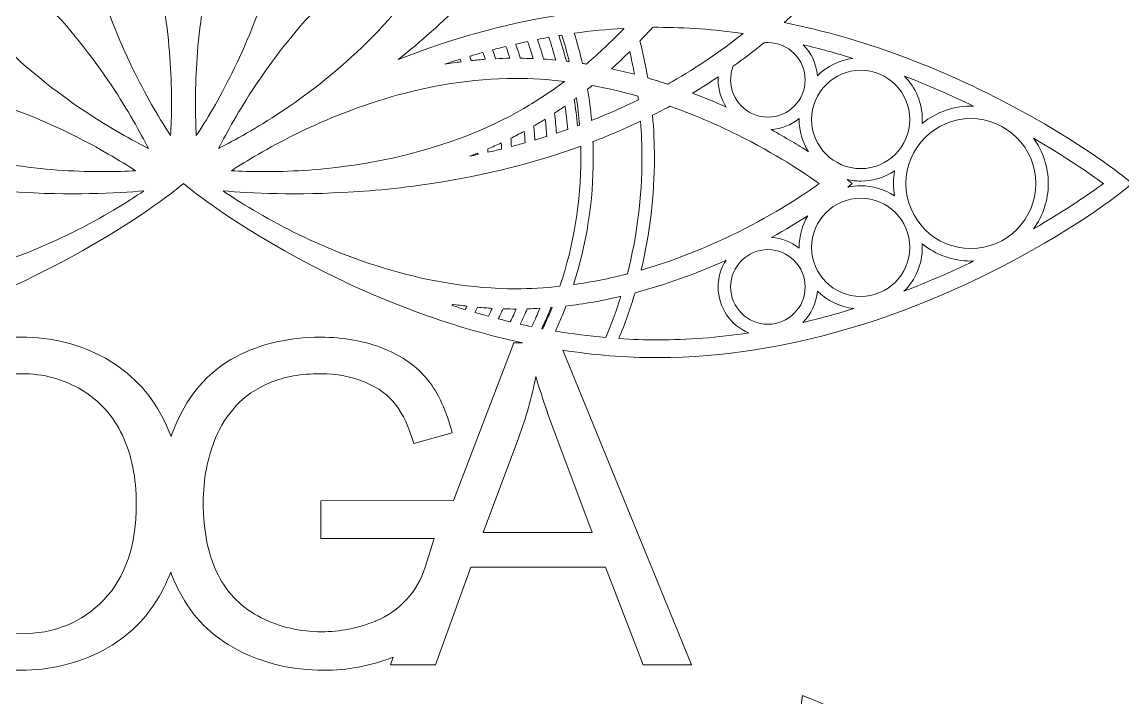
# Model space of a CAD drawing. Header units: millimetres. Extents: x -93 to 1481, y -1464 to 298.
# Drawn here: x 234.9 to 677, y -939.2 to -667.9 of the extents above; entities that cross this region are included whole.
import ezdxf

# ---------------------------------------------------------------- set-up
doc = ezdxf.new("R2010")
doc.units = ezdxf.units.MM
doc.header["$MEASUREMENT"] = 0
doc.layers.add('Layer 1', color=7, linetype='Continuous')

msp = doc.modelspace()

# ---------------------------------------------------------------- linework, layer by layer
at = {"layer": 'Layer 1', "lineweight": 0}
for points, knots in [([(677.74, -730.38), (676.88, -729.69), (656.32, -713.29), (622.82, -696.64), (602.06, -686.32), (573.57, -674.68), (540.9, -668.14), (565.92, -646.13), (584.78, -621.81), (597.59, -602.5), (618.28, -571.33), (627.88, -546.84), (628.28, -545.81), (628.28, -545.81), (629.66, -542.26), (629.66, -542.26), (629.66, -542.26), (625.9, -541.68), (625.9, -541.68), (624.81, -541.51), (598.8, -537.59), (561.46, -539.92), (538.33, -541.36), (507.84, -545.53), (476.27, -556.2), (486.93, -524.63), (491.1, -494.14), (492.55, -471.01), (494.88, -433.67), (490.95, -407.66), (490.79, -406.57), (490.79, -406.57), (490.21, -402.81), (490.21, -402.81), (490.21, -402.81), (486.66, -404.19), (486.66, -404.19), (485.63, -404.58), (461.14, -414.19), (429.97, -434.88), (410.66, -447.69), (386.34, -466.55), (364.33, -491.57), (357.78, -458.9), (346.15, -430.41), (335.83, -409.65), (319.18, -376.15), (302.78, -355.59), (302.09, -354.73), (302.09, -354.73), (299.71, -351.76), (299.71, -351.76), (299.71, -351.76), (297.32, -354.73), (297.32, -354.73), (296.63, -355.59), (280.23, -376.15), (263.58, -409.65), (253.26, -430.41), (241.63, -458.9), (235.08, -491.57), (213.07, -466.55), (188.75, -447.69), (169.44, -434.88), (138.27, -414.19), (113.78, -404.58), (112.75, -404.19), (112.75, -404.19), (109.21, -402.81), (109.21, -402.81), (109.21, -402.81), (108.62, -406.57), (108.62, -406.57), (108.46, -407.66), (104.53, -433.67), (106.86, -471.01), (108.31, -494.14), (112.48, -524.63), (123.14, -556.2), (91.57, -545.53), (61.08, -541.36), (37.95, -539.92), (0.61, -537.59), (-25.4, -541.51), (-26.49, -541.68), (-26.49, -541.68), (-30.25, -542.26), (-30.25, -542.26), (-30.25, -542.26), (-28.87, -545.81), (-28.87, -545.81), (-28.47, -546.84), (-18.87, -571.33), (1.82, -602.5), (14.64, -621.81), (33.49, -646.13), (58.51, -668.14), (25.84, -674.68), (-2.65, -686.32), (-23.41, -696.64), (-56.91, -713.29), (-77.47, -729.69), (-78.33, -730.38), (-78.33, -730.38), (-81.29, -732.76), (-81.29, -732.76), (-81.29, -732.76), (-78.33, -735.15), (-78.33, -735.15), (-77.47, -735.84), (-56.91, -752.24), (-23.41, -768.89), (5.66, -783.34), (49.9, -800.39), (99.55, -802.4), (99.55, -802.4), (145.49, -871.11), (145.49, -871.11), (145.49, -871.11), (145.49, -925.85), (145.49, -925.85), (145.49, -925.85), (162.59, -925.85), (162.59, -925.85), (162.59, -925.85), (162.59, -871.11), (162.59, -871.11), (162.59, -871.11), (169.47, -861.17), (169.47, -861.17), (169.46, -861.75), (169.46, -862.33), (169.46, -862.91), (169.46, -874.25), (172.05, -885.01), (177.23, -895.17), (182.42, -905.34), (190.05, -913.36), (200.11, -919.24), (210.17, -925.11), (221.59, -928.05), (234.38, -928.05), (246.17, -928.05), (257.16, -925.39), (267.34, -920.08), (277.53, -914.76), (285.4, -906.93), (290.96, -896.58), (292.34, -894.02), (293.55, -891.37), (294.58, -888.63), (295.55, -891.26), (296.68, -893.83), (297.96, -896.32), (303.25, -906.6), (311.08, -914.46), (321.45, -919.9), (331.82, -925.34), (343.35, -928.05), (356.05, -928.05), (365.45, -928.05), (374.62, -926.36), (383.55, -922.98), (383.69, -922.93), (383.81, -922.87), (383.95, -922.82), (383.95, -922.82), (382.79, -925.85), (382.79, -925.85), (382.79, -925.85), (400.95, -925.85), (400.95, -925.85), (400.95, -925.85), (415.14, -886.71), (415.14, -886.71), (415.14, -886.71), (469.17, -886.71), (469.17, -886.71), (469.17, -886.71), (484.24, -925.85), (484.24, -925.85), (484.24, -925.85), (503.72, -925.85), (503.72, -925.85), (503.72, -925.85), (452.06, -799.62), (452.06, -799.62), (464.34, -801.5), (477.11, -802.6), (490.21, -802.6), (543.75, -802.6), (591.88, -784.27), (622.82, -768.89), (656.32, -752.24), (676.88, -735.84), (677.74, -735.15), (677.74, -735.15), (680.7, -732.76), (680.7, -732.76), (680.7, -732.76), (677.74, -730.38), (677.74, -730.38)], [0, 0, 0, 0, 1, 1, 1, 2, 2, 2, 3, 3, 3, 4, 4, 4, 5, 5, 5, 6, 6, 6, 7, 7, 7, 8, 8, 8, 9, 9, 9, 10, 10, 10, 11, 11, 11, 12, 12, 12, 13, 13, 13, 14, 14, 14, 15, 15, 15, 16, 16, 16, 17, 17, 17, 18, 18, 18, 19, 19, 19, 20, 20, 20, 21, 21, 21, 22, 22, 22, 23, 23, 23, 24, 24, 24, 25, 25, 25, 26, 26, 26, 27, 27, 27, 28, 28, 28, 29, 29, 29, 30, 30, 30, 31, 31, 31, 32, 32, 32, 33, 33, 33, 34, 34, 34, 35, 35, 35, 36, 36, 36, 37, 37, 37, 38, 38, 38, 39, 39, 39, 40, 40, 40, 41, 41, 41, 42, 42, 42, 43, 43, 43, 44, 44, 44, 45, 45, 45, 46, 46, 46, 47, 47, 47, 48, 48, 48, 49, 49, 49, 50, 50, 50, 51, 51, 51, 52, 52, 52, 53, 53, 53, 54, 54, 54, 55, 55, 55, 56, 56, 56, 57, 57, 57, 58, 58, 58, 59, 59, 59, 60, 60, 60, 61, 61, 61, 62, 62, 62, 63, 63, 63, 64, 64, 64, 65, 65, 65, 66, 66, 66, 67, 67, 67, 67]), ([(258.69, -579.7), (262.69, -585.05), (266.33, -590.54), (269.51, -596.06), (287.43, -627.1), (292.94, -661.25), (294.4, -684.44), (295.14, -696.18), (294.94, -706.35), (294.55, -713.53), (290.63, -707.5), (285.36, -698.8), (280.14, -688.26), (269.81, -667.45), (257.5, -635.12), (257.5, -599.28), (257.5, -592.91), (257.9, -586.34), (258.69, -579.7)], [0, 0, 0, 0, 1, 1, 1, 2, 2, 2, 3, 3, 3, 4, 4, 4, 5, 5, 5, 6, 6, 6, 6]), ([(305.01, -684.44), (306.47, -661.25), (311.98, -627.1), (329.9, -596.06), (333.08, -590.54), (336.72, -585.05), (340.72, -579.7), (341.51, -586.34), (341.91, -592.91), (341.91, -599.28), (341.91, -635.12), (329.6, -667.45), (319.27, -688.26), (314.05, -698.8), (308.78, -707.5), (304.86, -713.53), (304.47, -706.35), (304.27, -696.18), (305.01, -684.44)], [0, 0, 0, 0, 1, 1, 1, 2, 2, 2, 3, 3, 3, 4, 4, 4, 5, 5, 5, 6, 6, 6, 6]), ([(260.51, -704.01), (241.16, -691.15), (214.33, -669.3), (196.41, -638.27), (193.23, -632.75), (190.29, -626.86), (187.66, -620.71), (193.8, -623.35), (199.69, -626.29), (205.21, -629.47), (236.25, -647.39), (258.09, -674.22), (270.95, -693.57), (277.46, -703.36), (282.36, -712.27), (285.62, -718.68), (279.21, -715.42), (270.3, -710.52), (260.51, -704.01)], [0, 0, 0, 0, 1, 1, 1, 2, 2, 2, 3, 3, 3, 4, 4, 4, 5, 5, 5, 6, 6, 6, 6]), ([(394.2, -629.47), (399.72, -626.29), (405.61, -623.35), (411.75, -620.71), (409.12, -626.85), (406.18, -632.75), (403, -638.27), (385.08, -669.3), (358.25, -691.15), (338.9, -704.01), (329.11, -710.52), (320.2, -715.42), (313.79, -718.68), (317.05, -712.27), (321.95, -703.36), (328.46, -693.57), (341.32, -674.22), (363.16, -647.39), (394.2, -629.47)], [0, 0, 0, 0, 1, 1, 1, 2, 2, 2, 3, 3, 3, 4, 4, 4, 5, 5, 5, 6, 6, 6, 6]), ([(433.93, -635.66), (438.81, -643.28), (443.07, -651.38), (446.62, -659.76), (447.39, -661.6), (448.15, -663.49), (448.88, -665.41), (428.17, -668.82), (407.03, -674.72), (385.94, -682.98), (404.23, -668.36), (420.34, -652.48), (433.93, -635.66)], [0, 0, 0, 0, 1, 1, 1, 2, 2, 2, 3, 3, 3, 4, 4, 4, 4]), ([(476.5, -670.63), (471.65, -675.69), (466.61, -680.44), (461.5, -684.78), (460.98, -684.7), (460.46, -684.62), (459.93, -684.54), (458.99, -680.48), (457.87, -676.42), (456.61, -672.44), (463.24, -671.51), (469.9, -670.85), (476.45, -670.47), (476.46, -670.52), (476.48, -670.58), (476.5, -670.63)], [0, 0, 0, 0, 1, 1, 1, 2, 2, 2, 3, 3, 3, 4, 4, 4, 5, 5, 5, 5]), ([(488.07, -670.06), (488.78, -670.05), (489.49, -670.05), (490.21, -670.05), (501.34, -670.05), (512.85, -670.88), (524.47, -672.54), (515.24, -679.78), (505.68, -686.26), (496.04, -691.83), (495.42, -692.18), (494.81, -692.53), (494.19, -692.88), (491.52, -692), (488.82, -691.16), (486.14, -690.38), (485.3, -685.4), (484.25, -680.42), (483.02, -675.56), (484.76, -673.72), (486.46, -671.88), (488.07, -670.06)], [0, 0, 0, 0, 1, 1, 1, 2, 2, 2, 3, 3, 3, 4, 4, 4, 5, 5, 5, 6, 6, 6, 7, 7, 7, 7]), ([(440.09, -682.59), (438.38, -682.52), (436.67, -682.47), (434.97, -682.45), (434.4, -680.56), (433.78, -678.66), (433.12, -676.79), (434.72, -676.42), (436.32, -676.07), (437.9, -675.73), (438.69, -678), (439.42, -680.3), (440.09, -682.59)], [0, 0, 0, 0, 1, 1, 1, 2, 2, 2, 3, 3, 3, 4, 4, 4, 4]), ([(449.19, -683.21), (447.56, -683.05), (445.93, -682.92), (444.31, -682.81), (443.58, -680.19), (442.75, -677.54), (441.86, -674.92), (443.37, -674.63), (444.9, -674.34), (446.43, -674.07), (447.44, -677.06), (448.36, -680.13), (449.19, -683.21)], [0, 0, 0, 0, 1, 1, 1, 2, 2, 2, 3, 3, 3, 4, 4, 4, 4]), ([(454.61, -683.8), (454.22, -683.75), (453.83, -683.7), (453.45, -683.66), (452.56, -680.22), (451.54, -676.77), (450.41, -673.38), (450.81, -673.32), (451.21, -673.25), (451.6, -673.19), (452.72, -676.68), (453.73, -680.24), (454.61, -683.8)], [0, 0, 0, 0, 1, 1, 1, 2, 2, 2, 3, 3, 3, 4, 4, 4, 4]), ([(534.38, -706.11), (526.13, -706.11), (519.42, -699.4), (519.42, -691.15), (519.42, -689.27), (519.77, -687.44), (520.45, -685.7), (524.61, -682.72), (528.77, -679.55), (532.81, -676.27), (533.36, -676.21), (533.87, -676.19), (534.38, -676.19), (542.64, -676.19), (549.35, -682.9), (549.35, -691.15), (549.35, -699.4), (542.64, -706.11), (534.38, -706.11)], [0, 0, 0, 0, 1, 1, 1, 2, 2, 2, 3, 3, 3, 4, 4, 4, 5, 5, 5, 6, 6, 6, 6]), ([(419.96, -680.14), (420.28, -681.03), (420.6, -681.96), (420.91, -682.89), (419.04, -683.03), (417.15, -683.2), (415.26, -683.39), (415.06, -682.82), (414.86, -682.24), (414.65, -681.67), (416.39, -681.15), (418.17, -680.63), (419.96, -680.14)], [0, 0, 0, 0, 1, 1, 1, 2, 2, 2, 3, 3, 3, 4, 4, 4, 4]), ([(429.21, -677.72), (429.76, -679.29), (430.29, -680.88), (430.79, -682.46), (428.88, -682.49), (426.95, -682.55), (425.04, -682.64), (424.65, -681.43), (424.24, -680.24), (423.83, -679.09), (425.65, -678.6), (427.45, -678.14), (429.21, -677.72)], [0, 0, 0, 0, 1, 1, 1, 2, 2, 2, 3, 3, 3, 4, 4, 4, 4]), ([(478.9, -679.78), (479.61, -682.8), (480.25, -685.85), (480.8, -688.9), (477.74, -688.09), (474.67, -687.35), (471.63, -686.7), (474.07, -684.49), (476.5, -682.17), (478.9, -679.78)], [0, 0, 0, 0, 1, 1, 1, 2, 2, 2, 3, 3, 3, 3]), ([(554.28, -689.46), (553.88, -684.75), (551.84, -680.39), (548.54, -677.08), (555.14, -678.63), (561.83, -680.45), (568.5, -682.5), (563.13, -683.19), (558.14, -685.62), (554.28, -689.46)], [0, 0, 0, 0, 1, 1, 1, 2, 2, 2, 3, 3, 3, 3]), ([(411.19, -683.87), (409.03, -684.15), (406.86, -684.46), (404.68, -684.82), (406.73, -684.13), (408.77, -683.47), (410.81, -682.83), (410.94, -683.18), (411.06, -683.52), (411.19, -683.87)], [0, 0, 0, 0, 1, 1, 1, 2, 2, 2, 3, 3, 3, 3]), ([(571.66, -726.75), (560.79, -726.75), (551.94, -717.9), (551.94, -707.02), (551.94, -696.15), (560.79, -687.3), (571.66, -687.3), (582.54, -687.3), (591.39, -696.15), (591.39, -707.02), (591.39, -717.9), (582.54, -726.75), (571.66, -726.75)], [0, 0, 0, 0, 1, 1, 1, 2, 2, 2, 3, 3, 3, 4, 4, 4, 4]), ([(596.33, -708.64), (596.37, -708.1), (596.39, -707.56), (596.39, -707.02), (596.39, -700.46), (593.75, -694.24), (589.24, -689.66), (598.59, -693.24), (607.9, -697.28), (617, -701.71), (609.44, -701.44), (602.15, -703.91), (596.33, -708.64)], [0, 0, 0, 0, 1, 1, 1, 2, 2, 2, 3, 3, 3, 4, 4, 4, 4]), ([(166.22, -690.56), (202.06, -690.56), (234.39, -702.87), (255.2, -713.2), (265.74, -718.42), (274.44, -723.68), (280.47, -727.61), (273.29, -727.99), (263.12, -728.2), (251.38, -727.46), (228.2, -726), (194.04, -720.49), (163, -702.57), (157.49, -699.39), (151.99, -695.75), (146.64, -691.75), (153.28, -690.96), (159.85, -690.56), (166.22, -690.56)], [0, 0, 0, 0, 1, 1, 1, 2, 2, 2, 3, 3, 3, 4, 4, 4, 5, 5, 5, 6, 6, 6, 6]), ([(344.21, -713.2), (365.02, -702.87), (397.35, -690.56), (433.19, -690.56), (439.56, -690.56), (446.13, -690.96), (452.77, -691.75), (447.42, -695.75), (441.92, -699.39), (436.41, -702.57), (405.37, -720.49), (371.21, -726), (348.03, -727.46), (336.29, -728.2), (326.12, -727.99), (318.94, -727.61), (324.97, -723.68), (333.67, -718.42), (344.21, -713.2)], [0, 0, 0, 0, 1, 1, 1, 2, 2, 2, 3, 3, 3, 4, 4, 4, 5, 5, 5, 6, 6, 6, 6]), ([(482.37, -699.11), (476.34, -702.09), (470.03, -704.87), (463.6, -707.41), (463.23, -703.22), (462.69, -699.01), (462, -694.88), (462.63, -694.38), (463.23, -693.89), (463.81, -693.42), (469.85, -694.52), (476.02, -695.95), (482.19, -697.69), (482.25, -698.17), (482.31, -698.64), (482.37, -699.11)], [0, 0, 0, 0, 1, 1, 1, 2, 2, 2, 3, 3, 3, 4, 4, 4, 5, 5, 5, 5]), ([(517.69, -702.09), (513.22, -700.07), (508.69, -698.18), (504.16, -696.44), (507.61, -694.36), (511.06, -692.16), (514.47, -689.86), (514.44, -690.29), (514.42, -690.72), (514.42, -691.15), (514.42, -695.1), (515.56, -698.87), (517.69, -702.09)], [0, 0, 0, 0, 1, 1, 1, 2, 2, 2, 3, 3, 3, 4, 4, 4, 4]), ([(457.49, -698.36), (458.03, -701.97), (458.45, -705.63), (458.74, -709.28), (458.46, -709.38), (458.18, -709.49), (457.89, -709.59), (457.59, -706.06), (457.16, -702.5), (456.61, -699), (456.91, -698.78), (457.2, -698.57), (457.49, -698.36)], [0, 0, 0, 0, 1, 1, 1, 2, 2, 2, 3, 3, 3, 4, 4, 4, 4]), ([(452.96, -701.63), (453.4, -704.74), (453.74, -707.88), (453.99, -710.99), (452.47, -711.53), (450.96, -712.05), (449.5, -712.53), (449.3, -709.87), (449.03, -707.18), (448.7, -704.52), (450.12, -703.58), (451.55, -702.61), (452.96, -701.63)], [0, 0, 0, 0, 1, 1, 1, 2, 2, 2, 3, 3, 3, 4, 4, 4, 4]), ([(488.82, -722.43), (488.82, -716.75), (488.56, -711.01), (488.06, -705.35), (490.43, -704.16), (492.75, -702.94), (494.98, -701.73), (504.14, -704.93), (513.28, -708.79), (522.17, -713.2), (537.49, -720.8), (548.96, -728.44), (555, -732.76), (548.96, -737.09), (537.49, -744.73), (522.17, -752.33), (509.48, -758.63), (496.47, -763.72), (483.47, -767.47), (487.02, -752.84), (488.82, -737.7), (488.82, -722.43)], [0, 0, 0, 0, 1, 1, 1, 2, 2, 2, 3, 3, 3, 4, 4, 4, 5, 5, 5, 6, 6, 6, 7, 7, 7, 7]), ([(445.58, -713.8), (443.99, -714.3), (442.39, -714.79), (440.8, -715.27), (440.69, -713.4), (440.55, -711.52), (440.36, -709.66), (440.4, -709.64), (440.43, -709.62), (440.47, -709.6), (441.95, -708.75), (443.43, -707.86), (444.96, -706.91), (445.22, -709.22), (445.43, -711.53), (445.58, -713.8)], [0, 0, 0, 0, 1, 1, 1, 2, 2, 2, 3, 3, 3, 4, 4, 4, 5, 5, 5, 5]), ([(550.63, -719.98), (546.55, -717.37), (541.5, -714.3), (535.63, -711.07), (539.8, -710.82), (543.72, -709.28), (546.94, -706.66), (546.94, -706.78), (546.94, -706.9), (546.94, -707.02), (546.94, -711.63), (548.24, -716.12), (550.63, -719.98)], [0, 0, 0, 0, 1, 1, 1, 2, 2, 2, 3, 3, 3, 4, 4, 4, 4]), ([(641.96, -732.76), (641.96, -747.14), (630.26, -758.84), (615.89, -758.84), (601.51, -758.84), (589.81, -747.14), (589.81, -732.76), (589.81, -718.39), (601.51, -706.69), (615.89, -706.69), (630.26, -706.69), (641.96, -718.39), (641.96, -732.76)], [0, 0, 0, 0, 1, 1, 1, 2, 2, 2, 3, 3, 3, 4, 4, 4, 4]), ([(464.27, -722.43), (464.27, -720.31), (464.23, -718.12), (464.14, -715.92), (470.68, -713.41), (477.1, -710.65), (483.25, -707.72), (483.62, -712.59), (483.82, -717.53), (483.82, -722.43), (483.82, -738.24), (481.84, -753.9), (477.94, -768.99), (470.69, -770.87), (463.44, -772.32), (456.33, -773.31), (461.6, -756.96), (464.27, -739.85), (464.27, -722.43)], [0, 0, 0, 0, 1, 1, 1, 2, 2, 2, 3, 3, 3, 4, 4, 4, 5, 5, 5, 6, 6, 6, 6]), ([(436.85, -716.41), (435.07, -716.91), (433.24, -717.41), (431.39, -717.89), (431.35, -716.81), (431.29, -715.7), (431.21, -714.57), (433.01, -713.67), (434.79, -712.74), (436.54, -711.8), (436.67, -713.34), (436.77, -714.88), (436.85, -716.41)], [0, 0, 0, 0, 1, 1, 1, 2, 2, 2, 3, 3, 3, 4, 4, 4, 4]), ([(646.96, -732.76), (646.96, -726.2), (644.85, -719.81), (641.03, -714.54), (654.13, -722.17), (663.77, -728.87), (669.09, -732.76), (663.77, -736.66), (654.14, -743.35), (641.03, -750.98), (644.85, -745.72), (646.96, -739.33), (646.96, -732.76)], [0, 0, 0, 0, 1, 1, 1, 2, 2, 2, 3, 3, 3, 4, 4, 4, 4]), ([(137.35, -716.7), (141.09, -718.11), (144.94, -719.45), (148.82, -720.72), (148.82, -720.72), (148.81, -721.18), (148.81, -721.18), (148.81, -721.18), (149.84, -721.65), (149.84, -721.65), (150.02, -721.74), (150.21, -721.83), (150.39, -721.91), (150.39, -721.91), (150.86, -722.12), (150.86, -722.12), (150.86, -722.12), (151.31, -721.87), (151.31, -721.87), (151.44, -721.79), (151.58, -721.72), (151.74, -721.66), (176.64, -729.5), (203.45, -734.36), (231.45, -736.11), (254.27, -737.53), (272.96, -736.6), (283.83, -735.69), (277.1, -740.25), (267.35, -746.3), (255.2, -752.33), (234.39, -762.66), (202.06, -774.97), (166.22, -774.97), (159.51, -774.97), (152.56, -774.52), (145.56, -773.64), (140.04, -757.22), (137.24, -739.99), (137.24, -722.43), (137.24, -720.56), (137.28, -718.64), (137.35, -716.7)], [0, 0, 0, 0, 1, 1, 1, 2, 2, 2, 3, 3, 3, 4, 4, 4, 5, 5, 5, 6, 6, 6, 7, 7, 7, 8, 8, 8, 9, 9, 9, 10, 10, 10, 11, 11, 11, 12, 12, 12, 13, 13, 13, 14, 14, 14, 14]), ([(367.96, -736.11), (390.41, -734.7), (424.34, -730.38), (459.2, -717.76), (459.25, -719.32), (459.27, -720.88), (459.27, -722.43), (459.27, -740.12), (456.43, -757.46), (450.84, -773.99), (444.85, -774.64), (438.92, -774.97), (433.19, -774.97), (397.35, -774.97), (365.02, -762.66), (344.21, -752.33), (332.06, -746.3), (322.31, -740.25), (315.58, -735.69), (326.45, -736.6), (345.14, -737.53), (367.96, -736.11)], [0, 0, 0, 0, 1, 1, 1, 2, 2, 2, 3, 3, 3, 4, 4, 4, 5, 5, 5, 6, 6, 6, 7, 7, 7, 7]), ([(417.95, -720.49), (417.95, -720.69), (417.96, -720.89), (417.96, -721.09), (416.84, -721.33), (415.72, -721.57), (414.59, -721.8), (415.72, -721.37), (416.84, -720.94), (417.95, -720.49)], [0, 0, 0, 0, 1, 1, 1, 2, 2, 2, 3, 3, 3, 3]), ([(427.43, -718.9), (425.61, -719.36), (423.77, -719.79), (421.94, -720.21), (421.93, -719.75), (421.92, -719.3), (421.9, -718.86), (423.71, -718.09), (425.53, -717.28), (427.31, -716.44), (427.36, -717.28), (427.4, -718.1), (427.43, -718.9)], [0, 0, 0, 0, 1, 1, 1, 2, 2, 2, 3, 3, 3, 4, 4, 4, 4]), ([(585.21, -737.68), (581.2, -735.06), (576.48, -733.63), (571.66, -733.63), (569.91, -733.63), (568.19, -733.81), (566.52, -734.17), (566.52, -734.17), (568.27, -732.76), (568.27, -732.76), (568.27, -732.76), (566.26, -731.15), (566.26, -731.15), (568.03, -731.55), (569.84, -731.75), (571.66, -731.75), (576.49, -731.75), (581.22, -730.32), (585.23, -727.68), (584.95, -729.36), (584.81, -731.06), (584.81, -732.76), (584.81, -734.41), (584.94, -736.06), (585.21, -737.68)], [0, 0, 0, 0, 1, 1, 1, 2, 2, 2, 3, 3, 3, 4, 4, 4, 5, 5, 5, 6, 6, 6, 7, 7, 7, 8, 8, 8, 8]), ([(408.11, -859.92), (408.11, -859.92), (354.81, -860), (354.81, -860), (354.81, -860), (354.81, -875.16), (354.81, -875.16), (354.81, -875.16), (400.36, -875.16), (400.36, -875.16), (400.36, -875.16), (396.74, -886.71), (396.74, -886.71), (393.67, -896.47), (386.45, -904.41), (376.97, -908.27), (376.9, -908.29), (376.83, -908.32), (376.76, -908.35), (369.71, -911.2), (362.48, -912.63), (355.08, -912.63), (346.56, -912.63), (338.51, -910.75), (330.93, -906.99), (323.34, -903.23), (317.57, -897.47), (313.6, -889.71), (309.64, -881.95), (307.65, -872.32), (307.65, -860.8), (307.65, -851.45), (309.3, -842.79), (312.59, -834.79), (314.53, -830.15), (317.25, -825.89), (320.74, -822.01), (324.24, -818.13), (328.84, -815.01), (334.54, -812.62), (340.24, -810.25), (347, -809.06), (354.81, -809.06), (361.34, -809.06), (367.27, -810.19), (372.62, -812.45), (377.97, -814.71), (382.08, -817.72), (384.96, -821.48), (387.84, -825.25), (390.25, -830.42), (392.19, -837), (392.19, -837), (407.61, -832.77), (407.61, -832.77), (405.38, -824.07), (402.12, -817.02), (397.83, -811.61), (393.54, -806.21), (387.62, -801.99), (380.07, -798.96), (372.51, -795.94), (364.07, -794.42), (354.72, -794.42), (341.86, -794.42), (330.48, -797.07), (320.61, -802.36), (310.74, -807.64), (303.17, -815.74), (297.91, -826.64), (296.71, -829.15), (295.64, -831.7), (294.71, -834.29), (293.75, -831.69), (292.64, -829.17), (291.38, -826.73), (286.1, -816.53), (278.43, -808.59), (268.36, -802.88), (258.3, -797.19), (247, -794.33), (234.47, -794.33), (227.07, -794.33), (220.2, -795.25), (213.86, -797.06), (213.86, -797.06), (214.16, -796.63), (214.16, -796.63), (214.16, -796.63), (194.23, -796.63), (194.23, -796.63), (194.23, -796.63), (169.2, -834.62), (169.2, -834.62), (163.68, -843.08), (158.98, -850.69), (155.1, -857.45), (151.04, -850.16), (146.66, -842.87), (141.96, -835.59), (141.96, -835.59), (120.23, -802.34), (120.23, -802.34), (169.32, -800.08), (213.01, -783.21), (241.82, -768.89), (275.32, -752.24), (295.88, -735.84), (296.74, -735.15), (296.74, -735.15), (299.71, -732.76), (299.71, -732.76), (299.71, -732.76), (302.67, -735.15), (302.67, -735.15), (303.53, -735.84), (324.09, -752.24), (357.59, -768.89), (377.56, -778.81), (404.67, -789.96), (435.78, -796.63), (435.78, -796.63), (432.41, -796.63), (432.41, -796.63), (432.41, -796.63), (408.11, -859.92), (408.11, -859.92)], [0, 0, 0, 0, 1, 1, 1, 2, 2, 2, 3, 3, 3, 4, 4, 4, 5, 5, 5, 6, 6, 6, 7, 7, 7, 8, 8, 8, 9, 9, 9, 10, 10, 10, 11, 11, 11, 12, 12, 12, 13, 13, 13, 14, 14, 14, 15, 15, 15, 16, 16, 16, 17, 17, 17, 18, 18, 18, 19, 19, 19, 20, 20, 20, 21, 21, 21, 22, 22, 22, 23, 23, 23, 24, 24, 24, 25, 25, 25, 26, 26, 26, 27, 27, 27, 28, 28, 28, 29, 29, 29, 30, 30, 30, 31, 31, 31, 32, 32, 32, 33, 33, 33, 34, 34, 34, 35, 35, 35, 36, 36, 36, 37, 37, 37, 38, 38, 38, 39, 39, 39, 40, 40, 40, 41, 41, 41, 42, 42, 42, 42]), ([(571.66, -738.63), (582.54, -738.63), (591.39, -747.48), (591.39, -758.36), (591.39, -769.24), (582.54, -778.08), (571.66, -778.08), (560.79, -778.08), (551.94, -769.24), (551.94, -758.36), (551.94, -747.48), (560.79, -738.63), (571.66, -738.63)], [0, 0, 0, 0, 1, 1, 1, 2, 2, 2, 3, 3, 3, 4, 4, 4, 4]), ([(546.94, -758.73), (543.78, -756.15), (539.95, -754.62), (535.87, -754.33), (541.58, -751.18), (546.5, -748.19), (550.45, -745.65), (548.16, -749.45), (546.94, -753.81), (546.94, -758.36), (546.94, -758.48), (546.94, -758.6), (546.94, -758.73)], [0, 0, 0, 0, 1, 1, 1, 2, 2, 2, 3, 3, 3, 4, 4, 4, 4]), ([(534.38, -759.27), (542.64, -759.27), (549.35, -765.98), (549.35, -774.23), (549.35, -782.48), (542.64, -789.2), (534.38, -789.2), (526.13, -789.2), (519.42, -782.48), (519.42, -774.23), (519.42, -765.98), (526.13, -759.27), (534.38, -759.27)], [0, 0, 0, 0, 1, 1, 1, 2, 2, 2, 3, 3, 3, 4, 4, 4, 4]), ([(596.39, -758.36), (596.39, -757.88), (596.37, -757.39), (596.34, -756.9), (601.87, -761.39), (608.72, -763.84), (615.89, -763.84), (616.26, -763.84), (616.63, -763.83), (617, -763.82), (607.81, -768.29), (598.44, -772.35), (589.03, -775.95), (593.68, -771.38), (596.39, -765.09), (596.39, -758.36)], [0, 0, 0, 0, 1, 1, 1, 2, 2, 2, 3, 3, 3, 4, 4, 4, 5, 5, 5, 5]), ([(481.02, -776.57), (493.22, -773.34), (505.49, -768.95), (517.56, -763.5), (515.52, -766.68), (514.42, -770.37), (514.42, -774.23), (514.42, -782.48), (519.38, -789.64), (526.7, -792.67), (514.33, -794.54), (502.07, -795.48), (490.21, -795.48), (485.06, -795.48), (479.79, -795.3), (474.53, -794.95), (477.01, -788.94), (479.19, -782.77), (481.02, -776.57)], [0, 0, 0, 0, 1, 1, 1, 2, 2, 2, 3, 3, 3, 4, 4, 4, 5, 5, 5, 6, 6, 6, 6]), ([(451.22, -787.05), (451.94, -785.36), (452.64, -783.62), (453.3, -781.89), (460.54, -781.05), (467.95, -779.74), (475.36, -777.99), (473.6, -783.59), (471.56, -789.15), (469.29, -794.54), (462.65, -793.95), (455.86, -793.07), (449.07, -791.92), (449.83, -790.27), (450.55, -788.64), (451.22, -787.05)], [0, 0, 0, 0, 1, 1, 1, 2, 2, 2, 3, 3, 3, 4, 4, 4, 5, 5, 5, 5]), ([(554.28, -775.92), (558.23, -779.84), (563.35, -782.3), (568.86, -782.93), (562, -785.05), (555.14, -786.91), (548.35, -788.5), (551.77, -785.17), (553.88, -780.75), (554.28, -775.92)], [0, 0, 0, 0, 1, 1, 1, 2, 2, 2, 3, 3, 3, 3]), ([(413.52, -781.94), (413.28, -782.41), (413.04, -782.86), (412.81, -783.31), (411.07, -782.78), (409.28, -782.22), (407.48, -781.63), (407.56, -781.48), (407.64, -781.33), (407.72, -781.18), (409.64, -781.46), (411.59, -781.72), (413.52, -781.94)], [0, 0, 0, 0, 1, 1, 1, 2, 2, 2, 3, 3, 3, 4, 4, 4, 4]), ([(423.71, -782.82), (423.2, -783.89), (422.67, -784.95), (422.14, -785.99), (420.36, -785.51), (418.55, -785), (416.72, -784.47), (417.07, -783.81), (417.42, -783.11), (417.78, -782.38), (419.76, -782.56), (421.74, -782.71), (423.71, -782.82)], [0, 0, 0, 0, 1, 1, 1, 2, 2, 2, 3, 3, 3, 4, 4, 4, 4]), ([(446.01, -785.59), (446.42, -784.62), (446.83, -783.6), (447.27, -782.49), (447.42, -782.48), (447.56, -782.47), (447.71, -782.46), (447.34, -783.36), (446.98, -784.25), (446.62, -785.1), (445.8, -787.04), (444.91, -789.02), (443.97, -791.01), (443.85, -790.99), (443.74, -790.97), (443.62, -790.94), (444.48, -789.11), (445.26, -787.34), (446.01, -785.59)], [0, 0, 0, 0, 1, 1, 1, 2, 2, 2, 3, 3, 3, 4, 4, 4, 5, 5, 5, 6, 6, 6, 6]), ([(428.04, -783.01), (429.85, -783.06), (431.65, -783.1), (433.35, -783.09), (432.58, -784.82), (431.77, -786.55), (430.94, -788.23), (429.35, -787.85), (427.73, -787.45), (426.1, -787.04), (426.77, -785.7), (427.42, -784.35), (428.04, -783.01)], [0, 0, 0, 0, 1, 1, 1, 2, 2, 2, 3, 3, 3, 4, 4, 4, 4]), ([(442.84, -782.8), (442.66, -783.23), (442.49, -783.64), (442.32, -784.03), (441.49, -786.01), (440.56, -788.06), (439.57, -790.15), (438.06, -789.83), (436.51, -789.5), (434.95, -789.15), (435.93, -787.12), (436.87, -785.07), (437.75, -783.02), (439.41, -782.97), (441.12, -782.9), (442.84, -782.8)], [0, 0, 0, 0, 1, 1, 1, 2, 2, 2, 3, 3, 3, 4, 4, 4, 5, 5, 5, 5]), ([(267.67, -899.85), (258.93, -908.9), (247.8, -913.42), (234.28, -913.42), (221.01, -913.42), (209.97, -908.94), (201.17, -899.98), (192.38, -891.02), (187.98, -878.75), (187.98, -863.18), (187.98, -843.73), (192.56, -829.84), (201.73, -821.53), (210.9, -813.21), (221.84, -809.06), (234.56, -809.06), (243.51, -809.06), (251.59, -811.21), (258.78, -815.53), (265.97, -819.85), (271.43, -825.94), (275.17, -833.78), (278.91, -841.63), (280.77, -850.81), (280.77, -861.33), (280.77, -877.96), (276.4, -890.8), (267.67, -899.85)], [0, 0, 0, 0, 1, 1, 1, 2, 2, 2, 3, 3, 3, 4, 4, 4, 5, 5, 5, 6, 6, 6, 7, 7, 7, 8, 8, 8, 9, 9, 9, 9]), ([(463.88, -872.78), (463.88, -872.78), (420.07, -872.78), (420.07, -872.78), (420.07, -872.78), (434.26, -834.88), (434.26, -834.88), (437.26, -826.71), (439.58, -818.49), (441.23, -810.2), (443.23, -817.2), (446.28, -826.13), (450.4, -837), (450.4, -837), (463.88, -872.78), (463.88, -872.78)], [0, 0, 0, 0, 1, 1, 1, 2, 2, 2, 3, 3, 3, 4, 4, 4, 5, 5, 5, 5]), ([(1116.83, -1265.8), (1115.97, -1265.11), (1095.41, -1248.71), (1061.91, -1232.06), (1041.16, -1221.74), (1012.66, -1210.11), (979.99, -1203.56), (1005.01, -1181.55), (1023.87, -1157.23), (1036.69, -1137.92), (1057.37, -1106.75), (1066.98, -1082.26), (1067.38, -1081.24), (1067.38, -1081.24), (1068.76, -1077.69), (1068.76, -1077.69), (1068.76, -1077.69), (1064.99, -1077.11), (1064.99, -1077.11), (1063.9, -1076.94), (1037.9, -1073.01), (1000.56, -1075.34), (977.43, -1076.79), (946.93, -1080.96), (915.37, -1091.62), (926.03, -1060.05), (930.2, -1029.56), (931.64, -1006.43), (933.97, -969.09), (930.05, -943.08), (929.88, -941.99), (929.88, -941.99), (929.3, -938.23), (929.3, -938.23), (929.3, -938.23), (925.75, -939.61), (925.75, -939.61), (924.72, -940.01), (900.24, -949.61), (869.07, -970.3), (849.76, -983.12), (825.43, -1001.98), (803.43, -1026.99), (796.88, -994.32), (785.24, -965.83), (774.93, -945.08), (758.28, -911.57), (741.88, -891.01), (741.19, -890.16), (741.19, -890.16), (738.8, -887.19), (738.8, -887.19), (738.8, -887.19), (736.41, -890.16), (736.41, -890.16), (735.72, -891.01), (719.32, -911.57), (702.67, -945.08), (692.36, -965.83), (680.72, -994.32), (674.17, -1026.99), (652.17, -1001.98), (627.84, -983.12), (608.53, -970.3), (577.36, -949.61), (552.88, -940.01), (551.85, -939.61), (551.85, -939.61), (548.3, -938.23), (548.3, -938.23), (548.3, -938.23), (547.72, -941.99), (547.72, -941.99), (547.55, -943.08), (543.63, -969.09), (545.96, -1006.43), (547.4, -1029.56), (551.57, -1060.05), (562.23, -1091.62), (530.67, -1080.96), (500.17, -1076.79), (477.04, -1075.34), (439.7, -1073.01), (413.7, -1076.94), (412.61, -1077.11), (412.61, -1077.11), (408.84, -1077.69), (408.84, -1077.69), (408.84, -1077.69), (410.22, -1081.24), (410.22, -1081.24), (410.62, -1082.26), (420.23, -1106.75), (440.91, -1137.92), (453.73, -1157.23), (472.59, -1181.55), (497.61, -1203.56), (464.94, -1210.11), (436.44, -1221.74), (415.69, -1232.06), (382.19, -1248.71), (361.63, -1265.11), (360.77, -1265.8), (360.77, -1265.8), (357.8, -1268.19), (357.8, -1268.19), (357.8, -1268.19), (360.77, -1270.57), (360.77, -1270.57), (361.63, -1271.26), (382.19, -1287.67), (415.69, -1304.32), (444.76, -1318.76), (488.99, -1335.81), (538.64, -1337.82), (538.64, -1337.82), (584.58, -1406.53), (584.58, -1406.53), (584.58, -1406.53), (584.58, -1461.27), (584.58, -1461.27), (584.58, -1461.27), (584.67, -1461.27), (584.67, -1461.27), (584.67, -1461.27), (584.67, -1461.32), (584.67, -1461.32), (584.67, -1461.32), (601.77, -1461.32), (601.77, -1461.32), (601.77, -1461.32), (601.77, -1406.58), (601.77, -1406.58), (601.77, -1406.58), (608.56, -1396.76), (608.56, -1396.76), (608.56, -1397.28), (608.55, -1397.81), (608.55, -1398.34), (608.55, -1409.68), (611.14, -1420.43), (616.33, -1430.6), (621.52, -1440.76), (629.14, -1448.79), (639.2, -1454.66), (639.85, -1455.04), (640.51, -1455.41), (641.17, -1455.76), (650.77, -1460.93), (661.56, -1463.52), (673.55, -1463.52), (685.35, -1463.52), (696.34, -1460.86), (706.52, -1455.54), (716.71, -1450.23), (724.58, -1442.4), (730.14, -1432.05), (731.5, -1429.51), (732.7, -1426.89), (733.73, -1424.18), (734.69, -1426.77), (735.79, -1429.29), (737.05, -1431.74), (742.34, -1442.03), (750.17, -1449.89), (760.54, -1455.32), (760.56, -1455.33), (760.57, -1455.33), (760.58, -1455.34), (760.6, -1455.35), (760.61, -1455.36), (760.63, -1455.37), (771, -1460.8), (782.53, -1463.52), (795.22, -1463.52), (804.63, -1463.52), (813.79, -1461.83), (822.73, -1458.45), (822.82, -1458.42), (822.92, -1458.38), (823.01, -1458.34), (823.01, -1458.34), (821.88, -1461.27), (821.88, -1461.27), (821.88, -1461.27), (821.98, -1461.27), (821.98, -1461.27), (821.98, -1461.27), (821.97, -1461.32), (821.97, -1461.32), (821.97, -1461.32), (840.12, -1461.32), (840.12, -1461.32), (840.12, -1461.32), (854.32, -1422.18), (854.32, -1422.18), (854.32, -1422.18), (908.28, -1422.18), (908.28, -1422.18), (908.28, -1422.18), (923.34, -1461.27), (923.34, -1461.27), (923.34, -1461.27), (923.4, -1461.27), (923.4, -1461.27), (923.4, -1461.27), (923.42, -1461.32), (923.42, -1461.32), (923.42, -1461.32), (942.9, -1461.32), (942.9, -1461.32), (942.9, -1461.32), (891.24, -1335.09), (891.24, -1335.09), (891.44, -1335.12), (891.65, -1335.15), (891.85, -1335.18), (891.84, -1335.17), (891.84, -1335.15), (891.83, -1335.14), (903.9, -1336.96), (916.44, -1338.02), (929.3, -1338.02), (982.85, -1338.02), (1030.97, -1319.69), (1061.91, -1304.32), (1095.41, -1287.67), (1115.97, -1271.26), (1116.83, -1270.57), (1116.83, -1270.57), (1119.8, -1268.19), (1119.8, -1268.19), (1119.8, -1268.19), (1116.83, -1265.8), (1116.83, -1265.8)], [0, 0, 0, 0, 1, 1, 1, 2, 2, 2, 3, 3, 3, 4, 4, 4, 5, 5, 5, 6, 6, 6, 7, 7, 7, 8, 8, 8, 9, 9, 9, 10, 10, 10, 11, 11, 11, 12, 12, 12, 13, 13, 13, 14, 14, 14, 15, 15, 15, 16, 16, 16, 17, 17, 17, 18, 18, 18, 19, 19, 19, 20, 20, 20, 21, 21, 21, 22, 22, 22, 23, 23, 23, 24, 24, 24, 25, 25, 25, 26, 26, 26, 27, 27, 27, 28, 28, 28, 29, 29, 29, 30, 30, 30, 31, 31, 31, 32, 32, 32, 33, 33, 33, 34, 34, 34, 35, 35, 35, 36, 36, 36, 37, 37, 37, 38, 38, 38, 39, 39, 39, 40, 40, 40, 41, 41, 41, 42, 42, 42, 43, 43, 43, 44, 44, 44, 45, 45, 45, 46, 46, 46, 47, 47, 47, 48, 48, 48, 49, 49, 49, 50, 50, 50, 51, 51, 51, 52, 52, 52, 53, 53, 53, 54, 54, 54, 55, 55, 55, 56, 56, 56, 57, 57, 57, 58, 58, 58, 59, 59, 59, 60, 60, 60, 61, 61, 61, 62, 62, 62, 63, 63, 63, 64, 64, 64, 65, 65, 65, 66, 66, 66, 67, 67, 67, 68, 68, 68, 69, 69, 69, 70, 70, 70, 71, 71, 71, 72, 72, 72, 73, 73, 73, 74, 74, 74, 75, 75, 75, 76, 76, 76, 77, 77, 77, 78, 78, 78, 78])]:
    msp.add_open_spline(points, degree=3, knots=knots, dxfattribs=at)

doc.saveas('drawing.dxf')
